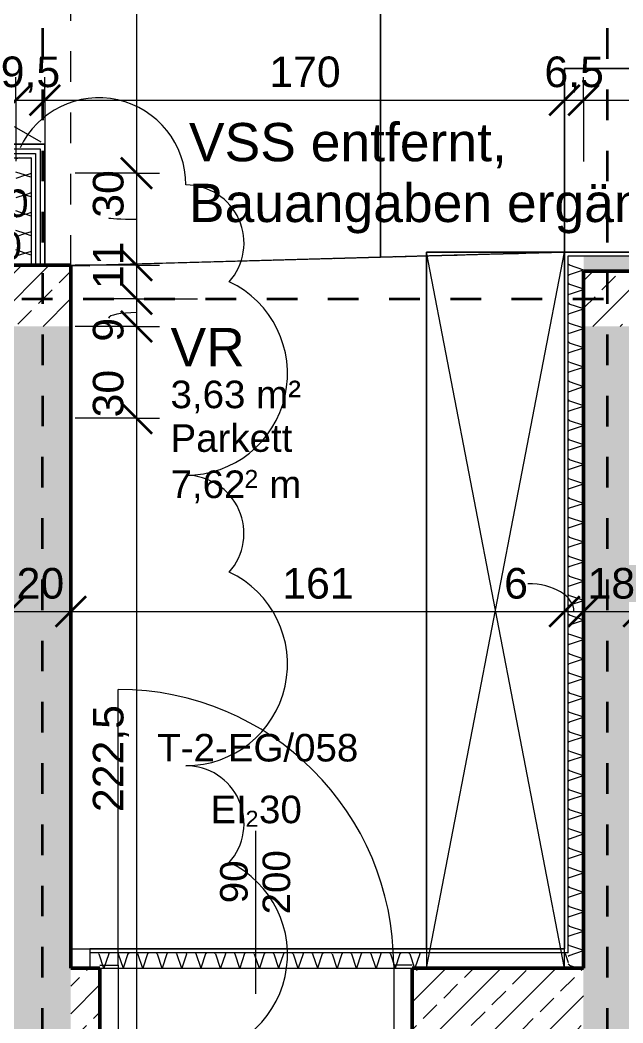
# Model space of a CAD drawing. Header units: metres. Extents: x -67.4 to -19.1, y 43.9 to 93.
# Drawn here: x -47.049 to -45.079, y 73.422 to 76.697 of the extents above; entities that cross this region are included whole.
import ezdxf

# ---------------------------------------------------------------- set-up
doc = ezdxf.new("R2010")
doc.units = ezdxf.units.M
for name, pattern in [('Strich Punkt Mittel', [0.015875, 0.00635, -0.004763, 0, -0.004763]), ('Verdeckt', [0.003, 0.002, -0.001]), ('Verdeckt Oben', [0.00225, 0.0015, -0.00075])]:
    doc.linetypes.add(name, pattern=pattern)
for name, color, linetype, lineweight in [('A_2D', 7, 'Continuous', 13), ('A_Bemassung-50_', 4, 'Continuous', 9), ('A_Bemassung_', 4, 'Continuous', 9), ('A_Beschriftung_', 7, 'Continuous', 9), ('A_Decken', 8, 'Continuous', 13), ('A_Moebel', 6, 'Continuous', 13), ('A_Raeume', 7, 'Continuous', 13), ('A_Raeume_', 7, 'Continuous', 5), ('A_Raeume_Beschriftung_', 7, 'Continuous', 9), ('A_Raster_', 1, 'Continuous', 9), ('A_Tueren', 31, 'Continuous', 13), ('A_Waende', 7, 'Continuous', 13), ('G-ANNO-REVC-IDEN_', 71, 'Continuous', 9), ('G-ANNO-REVC_', 71, 'Continuous', 9)]:
    doc.layers.add(name, color=color, linetype=linetype, lineweight=lineweight)
doc.styles.add('Arial_2', font='arial.ttf', dxfattribs={"height": 0.09})
doc.styles.add('Arial_3', font='arial.ttf', dxfattribs={"height": 0.125})
doc.styles.add('Arial_4', font='arial.ttf', dxfattribs={"height": 0.05849})
doc.styles.add('Arial_5', font='arial.ttf', dxfattribs={"height": 0.1})
doc.styles.add('Segoe UI Symbol', font='seguisym.ttf', dxfattribs={"height": 0.09})
doc.dimstyles.new('WGA-Bemaßung', dxfattribs={"dimscale": 0.3048, "dimtxt": 0.102026, "dimasz": 0.328084, "dimexe": 0.246063, "dimexo": 0.0625, "dimgap": 0.04101, "dimtad": 1, "dimdec": 1, "dimlfac": 100, "dimrnd": 0.5, "dimdsep": 46, "dimtxsty": 'Arial_5', "dimblk1": 'OBLIQUE', "dimblk2": 'OBLIQUE', "dimsah": 1, "dimcen": 0.09, "dimdle": 0.246063, "dimazin": 2, "dimtfac": 1, "dimtdec": 4, "dimtix": 1, "dimtmove": 0, "dimatfit": 3, "dimfxl": 0.656168, "dimfxlon": 1, "dimtvp": 1, "dimtolj": 1, "dimtzin": 0, "dimarcsym": 2})
doc.dimstyles.new('WGA-Bemaßung_1', dxfattribs={"dimscale": 0.3048, "dimtxt": 0.102026, "dimasz": 0.328084, "dimexe": 0.246063, "dimexo": 0.0625, "dimgap": 0.04101, "dimtad": 1, "dimdec": 1, "dimlfac": 100, "dimrnd": 0.5, "dimdsep": 46, "dimtxsty": 'Arial_5', "dimblk1": 'OBLIQUE', "dimblk2": 'OBLIQUE', "dimsah": 1, "dimcen": 0.09, "dimdle": 0.246063, "dimazin": 2, "dimtfac": 1, "dimtdec": 4, "dimtix": 1, "dimtmove": 1, "dimatfit": 3, "dimfxl": 0.656168, "dimfxlon": 1, "dimtvp": 1, "dimtolj": 1, "dimtzin": 0, "dimarcsym": 2})
doc.dimstyles.new('WGA-Bemaßung_2', dxfattribs={"dimscale": 0.3048, "dimtxt": 0.102026, "dimasz": 0.328084, "dimexe": 0.246063, "dimexo": 0.0625, "dimgap": 0.04101, "dimtad": 1, "dimdec": 1, "dimlfac": 100, "dimrnd": 0.5, "dimdsep": 46, "dimtxsty": 'Arial_5', "dimblk1": 'OBLIQUE', "dimblk2": 'OBLIQUE', "dimsah": 1, "dimcen": 0.09, "dimdle": 0.246063, "dimazin": 2, "dimtfac": 1, "dimtdec": 4, "dimtix": 1, "dimtmove": 2, "dimatfit": 3, "dimfxl": 0.656168, "dimfxlon": 1, "dimtvp": 1, "dimtolj": 1, "dimtzin": 0, "dimarcsym": 2})
doc.dimstyles.new('WGA-Bemaßung_4', dxfattribs={"dimscale": 0.3048, "dimtxt": 0.102026, "dimasz": 0.328084, "dimexe": 0.246063, "dimexo": 0.0625, "dimgap": 0.04101, "dimtad": 1, "dimdec": 1, "dimlfac": 100, "dimrnd": 0.5, "dimdsep": 46, "dimtxsty": 'Arial_5', "dimblk1": 'OBLIQUE', "dimblk2": 'OBLIQUE', "dimsah": 1, "dimcen": 0.09, "dimdle": 0.246063, "dimazin": 2, "dimtfac": 1, "dimtdec": 4, "dimtix": 1, "dimtmove": 0, "dimatfit": 3, "dimfxl": 0.656168, "dimfxlon": 1, "dimtvp": 1, "dimtolj": 1, "dimtzin": 0, "dimarcsym": 2})
pattern_1 = [(45, (0, 0), (-0.08980256, 0.08980256), []), (45, (0.0898, 0), (-0.08980256, 0.08980256), [0.0635, -0.03175])]

# ---------------------------------------------------------------- blocks, each defined once
blk = doc.blocks.new('UZ_D1 - SL_0900x2000_Wohnungstür-8075035-263_PP_00EG_BT2')
at = {"layer": 'A_Tueren', "lineweight": 5}
for p, q in [((-0.45, 0.11), (-0.51, 0.11)), ((-0.45, -0.11), (-0.45, 0.11)), ((0.45, 0.11), (0.51, 0.11)), ((0.45, -0.11), (0.45, 0.11)), ((-0.51, -0.11), (-0.45, -0.11)), ((0.51, -0.11), (0.45, -0.11)), ((0.45, -0.11), (0.45, -1.01))]:
    blk.add_line(p, q, dxfattribs=at)
blk.add_arc((0.45, -0.11), 0.9, 180, 270, dxfattribs=at)
blk = doc.blocks.new('Moeb_Schrank - Sideboard_50cm-11821628-263_PP_00EG_BT2')
at = {"layer": 'A_Moebel', "color": 8}
for p, q in [((7.5625, 0.6), (0, 0.6)), ((0, 0.6), (0, 0)), ((0, 0), (0, 0.6)), ((0, 0.6), (7.5625, 0.6)), ((7.5625, 0), (0, 0))]:
    blk.add_line(p, q, dxfattribs=at)
blk = doc.blocks.new('Moeb_Schrank - Schrank_2m-11821629-263_PP_00EG_BT2')
at = {"layer": 'A_Moebel', "color": 8}
for p, q in [((0, 0), (2.3379, 0.45)), ((0, 0.45), (2.3379, 0)), ((2.3379, 0.45), (0, 0.45)), ((0, 0.45), (0, 0)), ((0.0625, 0.45), (2.3379, 0.45)), ((2.3379, 0), (2.3379, 0.45)), ((2.3379, 0.45), (2.3379, 0)), ((0, 0), (2.3379, 0)), ((2.3379, 0), (0.0625, 0))]:
    blk.add_line(p, q, dxfattribs=at)
blk = doc.blocks.new('DIMBLOCK237-263_PP_00EG_BT2')
at = {"layer": 'A_Bemassung-50_', "transparency": 16777216}
for p, q in [((-47.1457, 74.7653), (-47.1457, 74.9653)), ((-47.0832, 74.7653), (-47.0832, 74.9653)), ((-47.1457, 74.7653), (-47.0832, 74.7653)), ((-47.1457, 74.7653), (-47.1457, 74.6903)), ((-47.0832, 74.7653), (-47.0832, 74.6903))]:
    blk.add_line(p, q, dxfattribs=at)
at = {"layer": 'A_Bemassung-50_', "lineweight": 35, "transparency": 16777216}
for p, q in [((-47.1457, 74.7653), (-47.0957, 74.8153)), ((-47.0832, 74.7653), (-47.0332, 74.8153)), ((-47.1457, 74.7653), (-47.1957, 74.7153)), ((-47.0832, 74.7653), (-47.1332, 74.7153))]:
    blk.add_line(p, q, dxfattribs=at)
at = {"layer": 'A_Bemassung-50_', "color": 0, "transparency": 16777216, "insert": (-47.1529, 74.9076), "char_height": 0.1, "width": 0.092294, "attachment_point": 1, "rotation": 360, "line_spacing_factor": 0.941778, "style": 'Arial_5'}
blk.add_mtext('6', dxfattribs=at)
blk = doc.blocks.new('_Oblique')
at = {"color": 0, "linetype": 'ByBlock', "lineweight": -2}
blk.add_line((-0.5, -0.5), (0.5, 0.5), dxfattribs=at)
blk = doc.blocks.new('DIMBLOCK238-263_PP_00EG_BT2')
at = {"layer": 'A_Bemassung-50_', "transparency": 16777216}
for p, q in [((-47.0832, 74.7653), (-47.0832, 74.9653)), ((-46.8832, 74.7653), (-46.8832, 74.9653)), ((-47.0832, 74.7653), (-46.8832, 74.7653)), ((-47.0832, 74.7653), (-47.0832, 74.6903)), ((-46.8832, 74.7653), (-46.8832, 74.6903))]:
    blk.add_line(p, q, dxfattribs=at)
at = {"layer": 'A_Bemassung-50_', "lineweight": 35, "transparency": 16777216}
for p, q in [((-47.0832, 74.7653), (-47.0332, 74.8153)), ((-46.8832, 74.7653), (-46.8332, 74.8153)), ((-47.0832, 74.7653), (-47.1332, 74.7153)), ((-46.8832, 74.7653), (-46.9332, 74.7153))]:
    blk.add_line(p, q, dxfattribs=at)
at = {"layer": 'A_Bemassung-50_', "color": 0, "transparency": 16777216, "insert": (-47.0601, 74.9076), "char_height": 0.1, "width": 0.184588, "attachment_point": 1, "rotation": 360, "line_spacing_factor": 0.941778, "style": 'Arial_5'}
blk.add_mtext('20', dxfattribs=at)
blk = doc.blocks.new('DIMBLOCK239-263_PP_00EG_BT2')
at = {"layer": 'A_Bemassung-50_', "transparency": 16777216}
for p, q in [((-46.8832, 74.7653), (-46.8832, 74.9653)), ((-45.2707, 74.7653), (-45.2707, 74.9653)), ((-46.8832, 74.7653), (-45.2707, 74.7653)), ((-46.8832, 74.7653), (-46.8832, 74.6903)), ((-45.2707, 74.7653), (-45.2707, 74.6903))]:
    blk.add_line(p, q, dxfattribs=at)
at = {"layer": 'A_Bemassung-50_', "lineweight": 35, "transparency": 16777216}
for p, q in [((-46.8832, 74.7653), (-46.8332, 74.8153)), ((-45.2707, 74.7653), (-45.2207, 74.8153)), ((-46.8832, 74.7653), (-46.9332, 74.7153)), ((-45.2707, 74.7653), (-45.3207, 74.7153))]:
    blk.add_line(p, q, dxfattribs=at)
at = {"layer": 'A_Bemassung-50_', "color": 0, "transparency": 16777216, "insert": (-46.1923, 74.9076), "char_height": 0.1, "width": 0.276883, "attachment_point": 1, "rotation": 360, "line_spacing_factor": 0.941778, "style": 'Arial_5'}
blk.add_mtext('161', dxfattribs=at)
blk = doc.blocks.new('DIMBLOCK240-263_PP_00EG_BT2')
at = {"layer": 'A_Bemassung-50_', "transparency": 16777216}
for p, q in [((-45.2707, 74.7653), (-45.2707, 74.9653)), ((-45.2082, 74.7653), (-45.2082, 74.9653)), ((-45.2707, 74.7653), (-45.2082, 74.7653)), ((-45.2707, 74.7653), (-45.2707, 74.6903)), ((-45.2082, 74.7653), (-45.2082, 74.6903))]:
    blk.add_line(p, q, dxfattribs=at)
at = {"layer": 'A_Bemassung-50_', "lineweight": 35, "transparency": 16777216}
for p, q in [((-45.2707, 74.7653), (-45.2207, 74.8153)), ((-45.2082, 74.7653), (-45.1582, 74.8153)), ((-45.2707, 74.7653), (-45.3207, 74.7153)), ((-45.2082, 74.7653), (-45.2582, 74.7153))]:
    blk.add_line(p, q, dxfattribs=at)
at = {"layer": 'A_Bemassung-50_', "transparency": 16777216}
blk.add_ellipse((-45.3905, 74.7653), major_axis=(-0.1511, 0), ratio=0.602286, start_param=3.141593, end_param=4.712389, dxfattribs=at)
at = {"layer": 'A_Bemassung-50_', "color": 0, "transparency": 16777216, "insert": (-45.4674, 74.9076), "char_height": 0.1, "width": 0.092294, "attachment_point": 1, "rotation": 360, "line_spacing_factor": 0.941778, "style": 'Arial_5'}
blk.add_mtext('6', dxfattribs=at)
blk = doc.blocks.new('DIMBLOCK241-263_PP_00EG_BT2')
at = {"layer": 'A_Bemassung-50_', "transparency": 16777216}
for p, q in [((-45.2082, 74.7653), (-45.2082, 74.9653)), ((-45.0282, 74.7653), (-45.0282, 74.9653)), ((-45.2082, 74.7653), (-45.0282, 74.7653)), ((-45.2082, 74.7653), (-45.2082, 74.6903)), ((-45.0282, 74.7653), (-45.0282, 74.6903))]:
    blk.add_line(p, q, dxfattribs=at)
at = {"layer": 'A_Bemassung-50_', "lineweight": 35, "transparency": 16777216}
for p, q in [((-45.2082, 74.7653), (-45.1582, 74.8153)), ((-45.0282, 74.7653), (-44.9782, 74.8153)), ((-45.2082, 74.7653), (-45.2582, 74.7153)), ((-45.0282, 74.7653), (-45.0782, 74.7153))]:
    blk.add_line(p, q, dxfattribs=at)
at = {"layer": 'A_Bemassung-50_', "color": 0, "transparency": 16777216, "insert": (-45.1951, 74.9076), "char_height": 0.1, "width": 0.184588, "attachment_point": 1, "rotation": 360, "line_spacing_factor": 0.941778, "style": 'Arial_5'}
blk.add_mtext('18', dxfattribs=at)
blk = doc.blocks.new('DIMBLOCK453-263_PP_00EG_BT2')
at = {"layer": 'A_Bemassung-50_', "lineweight": 35, "transparency": 16777216}
for p, q in [((-46.6688, 77.7591), (-46.7188, 77.8091)), ((-46.6688, 77.7591), (-46.6188, 77.7091)), ((-46.6688, 76.1965), (-46.7188, 76.2465)), ((-46.6688, 76.1965), (-46.6188, 76.1465))]:
    blk.add_line(p, q, dxfattribs=at)
at = {"layer": 'A_Bemassung-50_', "transparency": 16777216}
for p, q in [((-46.6688, 77.7591), (-46.7438, 77.7591)), ((-46.6688, 77.7591), (-46.6688, 76.1965)), ((-46.6688, 77.7591), (-46.4688, 77.7591)), ((-46.6688, 76.1965), (-46.8688, 76.1965)), ((-46.6688, 76.1965), (-46.5938, 76.1965))]:
    blk.add_line(p, q, dxfattribs=at)
at = {"layer": 'A_Bemassung-50_', "color": 0, "transparency": 16777216, "insert": (-46.8111, 76.8043), "char_height": 0.1, "width": 0.416266, "attachment_point": 1, "rotation": 90, "line_spacing_factor": 0.941778, "style": 'Arial_5'}
blk.add_mtext('156,5', dxfattribs=at)
blk = doc.blocks.new('DIMBLOCK454-263_PP_00EG_BT2')
at = {"layer": 'A_Bemassung-50_', "lineweight": 35, "transparency": 16777216}
for p, q in [((-46.6688, 76.1965), (-46.7188, 76.2465)), ((-46.6688, 76.1965), (-46.6188, 76.1465)), ((-46.6688, 75.8965), (-46.7188, 75.9465)), ((-46.6688, 75.8965), (-46.6188, 75.8465))]:
    blk.add_line(p, q, dxfattribs=at)
at = {"layer": 'A_Bemassung-50_', "transparency": 16777216}
for p, q in [((-46.6688, 76.1965), (-46.8688, 76.1965)), ((-46.6688, 76.1965), (-46.6688, 75.8965)), ((-46.6688, 76.1965), (-46.5938, 76.1965)), ((-46.6688, 75.8965), (-46.8688, 75.8965)), ((-46.6688, 75.8965), (-46.5938, 75.8965))]:
    blk.add_line(p, q, dxfattribs=at)
blk.add_ellipse((-46.6688, 76.0512), major_axis=(-0.091, 0), ratio=0.052009, start_param=0, end_param=1.570796, dxfattribs=at)
at = {"layer": 'A_Bemassung-50_', "color": 0, "transparency": 16777216, "insert": (-46.8111, 76.0512), "char_height": 0.1, "width": 0.184588, "attachment_point": 1, "rotation": 90, "line_spacing_factor": 0.941778, "style": 'Arial_5'}
blk.add_mtext('30', dxfattribs=at)
blk = doc.blocks.new('DIMBLOCK455-263_PP_00EG_BT2')
at = {"layer": 'A_Bemassung-50_', "lineweight": 35, "transparency": 16777216}
for p, q in [((-46.6688, 75.8965), (-46.7188, 75.9465)), ((-46.6688, 75.8965), (-46.6188, 75.8465)), ((-46.6688, 75.7865), (-46.7188, 75.8365)), ((-46.6688, 75.7865), (-46.6188, 75.7365))]:
    blk.add_line(p, q, dxfattribs=at)
at = {"layer": 'A_Bemassung-50_', "transparency": 16777216}
for p, q in [((-46.6688, 75.8965), (-46.8688, 75.8965)), ((-46.6688, 75.8965), (-46.6688, 75.7865)), ((-46.6688, 75.8965), (-46.5938, 75.8965)), ((-46.6688, 75.7865), (-46.7438, 75.7865)), ((-46.6688, 75.7865), (-46.4688, 75.7864))]:
    blk.add_line(p, q, dxfattribs=at)
at = {"layer": 'A_Bemassung-50_', "color": 0, "transparency": 16777216, "insert": (-46.8111, 75.8185), "char_height": 0.1, "width": 0.184588, "attachment_point": 1, "rotation": 90, "line_spacing_factor": 0.941778, "style": 'Arial_5'}
blk.add_mtext('11', dxfattribs=at)
blk = doc.blocks.new('DIMBLOCK456-263_PP_00EG_BT2')
at = {"layer": 'A_Bemassung-50_', "lineweight": 35, "transparency": 16777216}
for p, q in [((-46.6688, 75.7865), (-46.7188, 75.8365)), ((-46.6688, 75.7865), (-46.6188, 75.7365)), ((-46.6688, 75.6965), (-46.7188, 75.7465)), ((-46.6688, 75.6965), (-46.6188, 75.6465))]:
    blk.add_line(p, q, dxfattribs=at)
at = {"layer": 'A_Bemassung-50_', "transparency": 16777216}
for p, q in [((-46.6688, 75.7865), (-46.7438, 75.7865)), ((-46.6688, 75.7865), (-46.6688, 75.6965)), ((-46.6688, 75.7865), (-46.4688, 75.7864)), ((-46.6688, 75.6965), (-46.8688, 75.6965)), ((-46.6688, 75.6965), (-46.5938, 75.6965))]:
    blk.add_line(p, q, dxfattribs=at)
blk.add_ellipse((-46.6688, 75.7234), major_axis=(-0.091, 0), ratio=0.197906, start_param=4.712389, end_param=6.283185, dxfattribs=at)
at = {"layer": 'A_Bemassung-50_', "color": 0, "transparency": 16777216, "insert": (-46.8112, 75.6465), "char_height": 0.1, "width": 0.092294, "attachment_point": 1, "rotation": 90, "line_spacing_factor": 0.941778, "style": 'Arial_5'}
blk.add_mtext('9', dxfattribs=at)
blk = doc.blocks.new('DIMBLOCK457-263_PP_00EG_BT2')
at = {"layer": 'A_Bemassung-50_', "lineweight": 35, "transparency": 16777216}
for p, q in [((-46.6688, 75.6965), (-46.7188, 75.7465)), ((-46.6688, 75.6965), (-46.6188, 75.6465)), ((-46.6688, 75.3965), (-46.7188, 75.4465)), ((-46.6688, 75.3965), (-46.6188, 75.3465))]:
    blk.add_line(p, q, dxfattribs=at)
at = {"layer": 'A_Bemassung-50_', "transparency": 16777216}
for p, q in [((-46.6688, 75.6965), (-46.8688, 75.6965)), ((-46.6688, 75.6965), (-46.6688, 75.3965)), ((-46.6688, 75.6965), (-46.5938, 75.6965)), ((-46.6688, 75.3965), (-46.8688, 75.3965)), ((-46.6688, 75.3965), (-46.5938, 75.3965))]:
    blk.add_line(p, q, dxfattribs=at)
at = {"layer": 'A_Bemassung-50_', "color": 0, "transparency": 16777216, "insert": (-46.8112, 75.3993), "char_height": 0.1, "width": 0.184588, "attachment_point": 1, "rotation": 90, "line_spacing_factor": 0.941778, "style": 'Arial_5'}
blk.add_mtext('30', dxfattribs=at)
blk = doc.blocks.new('DIMBLOCK458-263_PP_00EG_BT2')
at = {"layer": 'A_Bemassung-50_', "lineweight": 35, "transparency": 16777216}
for p, q in [((-46.6688, 75.3965), (-46.7188, 75.4465)), ((-46.6688, 75.3965), (-46.6188, 75.3465)), ((-46.6689, 73.1713), (-46.7189, 73.2214)), ((-46.6689, 73.1713), (-46.6189, 73.1213))]:
    blk.add_line(p, q, dxfattribs=at)
at = {"layer": 'A_Bemassung-50_', "transparency": 16777216}
for p, q in [((-46.6688, 75.3965), (-46.8688, 75.3965)), ((-46.6688, 75.3965), (-46.6689, 73.1713)), ((-46.6688, 75.3965), (-46.5938, 75.3965)), ((-46.6689, 73.1713), (-46.7439, 73.1714)), ((-46.6689, 73.1713), (-46.4689, 73.1713))]:
    blk.add_line(p, q, dxfattribs=at)
at = {"layer": 'A_Bemassung-50_', "color": 0, "transparency": 16777216, "insert": (-46.8112, 74.1105), "char_height": 0.1, "width": 0.416266, "attachment_point": 1, "rotation": 90, "line_spacing_factor": 0.941778, "style": 'Arial_5'}
blk.add_mtext('222,5', dxfattribs=at)
blk = doc.blocks.new('BS_Tuer_PP - oben-10002441-263_PP_00EG_BT2')
at = {"layer": 'A_Beschriftung_'}
blk.add_line((0, 0.000124), (0, 0.010761), dxfattribs=at)
blk = doc.blocks.new('DIMBLOCK581-263_PP_00EG_BT2')
at = {"layer": 'A_Bemassung-50_', "transparency": 16777216}
for p, q in [((-48.0831, 76.4354), (-48.0831, 76.5104)), ((-47.0631, 76.4354), (-47.0631, 76.5104)), ((-48.0831, 76.4354), (-47.0631, 76.4354)), ((-48.0831, 76.4354), (-48.0831, 76.2354)), ((-47.0631, 76.4354), (-47.0631, 76.2354))]:
    blk.add_line(p, q, dxfattribs=at)
at = {"layer": 'A_Bemassung-50_', "lineweight": 35, "transparency": 16777216}
for p, q in [((-48.0831, 76.4354), (-48.0331, 76.4854)), ((-47.0631, 76.4354), (-47.0131, 76.4854)), ((-48.0831, 76.4354), (-48.1331, 76.3854)), ((-47.0631, 76.4354), (-47.1131, 76.3854))]:
    blk.add_line(p, q, dxfattribs=at)
at = {"layer": 'A_Bemassung-50_', "color": 0, "transparency": 16777216, "insert": (-47.6885, 76.5777), "char_height": 0.1, "width": 0.276883, "attachment_point": 1, "rotation": 359.9983, "line_spacing_factor": 0.941778, "style": 'Arial_5'}
blk.add_mtext('102', dxfattribs=at)
blk = doc.blocks.new('DIMBLOCK582-263_PP_00EG_BT2')
at = {"layer": 'A_Bemassung-50_', "transparency": 16777216}
for p, q in [((-47.0631, 76.4354), (-47.0631, 76.5104)), ((-46.9681, 76.4354), (-46.9681, 76.5104)), ((-47.0631, 76.4354), (-46.9681, 76.4354)), ((-47.0631, 76.4354), (-47.0631, 76.2354)), ((-46.9681, 76.4354), (-46.9681, 76.2354))]:
    blk.add_line(p, q, dxfattribs=at)
at = {"layer": 'A_Bemassung-50_', "lineweight": 35, "transparency": 16777216}
for p, q in [((-47.0631, 76.4354), (-47.0131, 76.4854)), ((-46.9681, 76.4354), (-46.9181, 76.4854)), ((-47.0631, 76.4354), (-47.1131, 76.3854)), ((-46.9681, 76.4354), (-47.0181, 76.3854))]:
    blk.add_line(p, q, dxfattribs=at)
at = {"layer": 'A_Bemassung-50_', "color": 0, "transparency": 16777216, "insert": (-47.1122, 76.5777), "char_height": 0.1, "width": 0.231677, "attachment_point": 1, "rotation": 359.9983, "line_spacing_factor": 0.941778, "style": 'Arial_5'}
blk.add_mtext('9,5', dxfattribs=at)
blk = doc.blocks.new('DIMBLOCK583-263_PP_00EG_BT2')
at = {"layer": 'A_Bemassung-50_', "transparency": 16777216}
for p, q in [((-46.9681, 76.4354), (-46.9681, 76.5104)), ((-45.2706, 76.4354), (-45.2706, 76.5104)), ((-46.9681, 76.4354), (-45.2706, 76.4354)), ((-46.9681, 76.4354), (-46.9681, 76.2354)), ((-45.2706, 76.4354), (-45.2706, 76.2354))]:
    blk.add_line(p, q, dxfattribs=at)
at = {"layer": 'A_Bemassung-50_', "lineweight": 35, "transparency": 16777216}
for p, q in [((-46.9681, 76.4354), (-46.9181, 76.4854)), ((-45.2706, 76.4354), (-45.2206, 76.4854)), ((-46.9681, 76.4354), (-47.0181, 76.3854)), ((-45.2706, 76.4354), (-45.3206, 76.3854))]:
    blk.add_line(p, q, dxfattribs=at)
at = {"layer": 'A_Bemassung-50_', "color": 0, "transparency": 16777216, "insert": (-46.2347, 76.5777), "char_height": 0.1, "width": 0.276883, "attachment_point": 1, "rotation": 359.9983, "line_spacing_factor": 0.941778, "style": 'Arial_5'}
blk.add_mtext('170', dxfattribs=at)
blk = doc.blocks.new('DIMBLOCK584-263_PP_00EG_BT2')
at = {"layer": 'A_Bemassung-50_', "transparency": 16777216}
for p, q in [((-45.2706, 76.4354), (-45.2706, 76.5104)), ((-45.2081, 76.4353), (-45.2081, 76.5103)), ((-45.2706, 76.4354), (-45.2081, 76.4353)), ((-45.2706, 76.4354), (-45.2706, 76.2354)), ((-45.2081, 76.4353), (-45.2081, 76.2353))]:
    blk.add_line(p, q, dxfattribs=at)
at = {"layer": 'A_Bemassung-50_', "lineweight": 35, "transparency": 16777216}
for p, q in [((-45.2706, 76.4354), (-45.2206, 76.4854)), ((-45.2081, 76.4353), (-45.1581, 76.4853)), ((-45.2706, 76.4354), (-45.3206, 76.3854)), ((-45.2081, 76.4353), (-45.2581, 76.3854))]:
    blk.add_line(p, q, dxfattribs=at)
at = {"layer": 'A_Bemassung-50_', "color": 0, "transparency": 16777216, "insert": (-45.3359, 76.5777), "char_height": 0.1, "width": 0.231677, "attachment_point": 1, "rotation": 359.9983, "line_spacing_factor": 0.941778, "style": 'Arial_5'}
blk.add_mtext('6,5', dxfattribs=at)
blk = doc.blocks.new('DIMBLOCK585-263_PP_00EG_BT2')
at = {"layer": 'A_Bemassung-50_', "transparency": 16777216}
for p, q in [((-37.7081, 76.4351), (-37.7081, 76.6351)), ((-45.2081, 76.4353), (-45.2081, 76.5103)), ((-45.2081, 76.4353), (-37.7081, 76.4351)), ((-45.2081, 76.4353), (-45.2081, 76.2353)), ((-37.7081, 76.4351), (-37.7081, 76.3601))]:
    blk.add_line(p, q, dxfattribs=at)
at = {"layer": 'A_Bemassung-50_', "lineweight": 35, "transparency": 16777216}
for p, q in [((-45.2081, 76.4353), (-45.1581, 76.4853)), ((-37.7081, 76.4351), (-37.6581, 76.4851)), ((-45.2081, 76.4353), (-45.2581, 76.3854)), ((-37.7081, 76.4351), (-37.7581, 76.3851))]:
    blk.add_line(p, q, dxfattribs=at)
at = {"layer": 'A_Bemassung-50_', "color": 0, "transparency": 16777216, "insert": (-41.5735, 76.5776), "char_height": 0.1, "width": 0.276883, "attachment_point": 1, "rotation": 359.9983, "line_spacing_factor": 0.941778, "style": 'Arial_5'}
blk.add_mtext('750', dxfattribs=at)
blk = doc.blocks.new('Family - ___-11849911-263_PP_00EG_BT2')
at = {"layer": 'G-ANNO-REVC_'}
for centre, radius, start, end in [((-13.8696, 88.3015), 0.2846, 337.36, 132.1512), ((-13.6799, 88.0169), 0.1896, 295.5497, 67.36), ((-13.8441, 87.6232), 0.3318, 247.36, 42.1512), ((-14.0449, 87.1419), 0.1896, 295.5497, 67.36), ((-14.2091, 86.7481), 0.3318, 247.36, 42.1512), ((-14.4098, 86.2668), 0.1896, 295.5497, 67.36), ((-14.5741, 85.8731), 0.3318, 247.36, 42.1512)]:
    blk.add_arc(centre, radius, start, end, dxfattribs=at)

msp = doc.modelspace()

# ---------------------------------------------------------------- hatches: boundary and pattern name
at = {"layer": 'A_Waende', "lineweight": 5}
h = msp.add_hatch(dxfattribs=at)
h.set_pattern_fill('FP_39', color=250, angle=247.64, style=0, pattern_type=2)
h.set_pattern_definition([(135, (-46.9683, 76.0943), (-0.253995, 0.127012), [0.02245, -0.15715]), (135, (-47.07944, 76.14218), (-0.253995, 0.127012), [0.02245, -0.15715]), (134.998, (-46.96843, 76.15707), (-0.253995, 0.127012), [0.02245, -0.15715]), (134.998, (-47.07957, 76.20495), (-0.253995, 0.127012), [0.02245, -0.15715]), (161.563, (-46.983753, 76.109304), (-0.507993, 0.1270184), [0.0502, -0.35141]), (161.563, (-47.03206, 76.12593), (-0.507993, 0.1270184), [0.0502, -0.35141]), (161.563, (-46.984428, 76.17338), (-0.507993, 0.1270184), [0.0502, -0.35141]), (161.563, (-47.03181, 76.189625), (-0.507993, 0.1270184), [0.0502, -0.35141]), (225, (-47.07976, 76.10987), (0.254004, 0.126995), [0.02245, -0.15715]), (224.998, (-46.96843, 76.15707), (0.254004, 0.126995), [0.02245, -0.15715]), (224.998, (-47.07951, 76.17356), (0.254004, 0.126995), [0.02245, -0.15715]), (224.998, (-46.96818, 76.22076), (0.254004, 0.126995), [0.02245, -0.15715]), (198.433, (-47.03206, 76.12593), (0.508002, 0.126983), [0.0502, -0.35141]), (198.433, (-46.984362, 76.141994), (0.508002, 0.126983), [0.0502, -0.35141]), (198.433, (-47.03181, 76.189625), (0.508002, 0.126983), [0.0502, -0.35141]), (198.433, (-46.984493, 76.204763), (0.508002, 0.126983), [0.0502, -0.35141])])
h.paths.add_polyline_path([(-47.0132, 75.8965), (-47.0132, 76.2465), (-47.0631, 76.2465), (-47.0631, 75.8965)])
h = msp.add_hatch(dxfattribs=at)
h.set_pattern_fill('FP_12', color=250, angle=-112.36, style=0, pattern_type=2)
h.set_pattern_definition([(314.998, (-45.27051, 74.76983), (0.2539954, -0.127012), [0.02245, -0.15715]), (314.998, (-45.159365, 74.72195), (0.2539954, -0.127012), [0.02245, -0.15715]), (314.998, (-45.27076, 74.70614), (0.2539954, -0.127012), [0.02245, -0.15715]), (314.998, (-45.15923, 74.65918), (0.2539954, -0.127012), [0.02245, -0.15715]), (341.563, (-45.255434, 74.7539), (0.5079932, -0.1270184), [0.0502, -0.35141]), (341.563, (-45.206747, 74.738196), (0.5079932, -0.1270184), [0.0502, -0.35141]), (341.563, (-45.254378, 74.69075), (0.5079932, -0.1270184), [0.0502, -0.35141]), (341.563, (-45.206996, 74.6745), (0.5079932, -0.1270184), [0.0502, -0.35141]), (44.998, (-45.15905, 74.75426), (-0.254004, -0.1269946), [0.02245, -0.15715]), (44.998, (-45.27076, 74.70614), (-0.254004, -0.1269946), [0.02245, -0.15715]), (44.998, (-45.1593, 74.69056), (-0.254004, -0.1269946), [0.02245, -0.15715]), (44.998, (-45.270625, 74.64337), (-0.254004, -0.1269946), [0.02245, -0.15715]), (18.433, (-45.206747, 74.738196), (-0.5080021, -0.126983), [0.0502, -0.35141]), (18.433, (-45.254443, 74.722133), (-0.5080021, -0.126983), [0.0502, -0.35141]), (18.433, (-45.206996, 74.6745), (-0.5080021, -0.126983), [0.0502, -0.35141]), (18.433, (-45.254693, 74.65844), (-0.5080021, -0.126983), [0.0502, -0.35141])])
h.paths.add_polyline_path([(-45.2082, 73.601), (-45.2082, 75.9264), (-45.2582, 75.9264), (-45.2582, 73.601), (-45.2082, 73.601)])
h = msp.add_hatch(dxfattribs=at)
h.set_pattern_fill('FP_13', color=250, angle=-112.36, style=0, pattern_type=2)
h.set_pattern_definition([(224.998, (-41.458305, 75.93844), (-0.1270123, -0.2539954), [0.02245, -0.15715]), (224.998, (-41.50581, 75.82822), (-0.1270123, -0.2539954), [0.02245, -0.15715]), (224.998, (-41.522, 75.93869), (-0.1270123, -0.2539954), [0.02245, -0.15715]), (224.998, (-41.56896, 75.82717), (-0.1270123, -0.2539954), [0.02245, -0.15715]), (251.563, (-41.474237, 75.923367), (-0.1270184, -0.50799322), [0.0502, -0.35141]), (251.563, (-41.48956, 75.875605), (-0.1270184, -0.50799322), [0.0502, -0.35141]), (251.563, (-41.537007, 75.923237), (-0.1270184, -0.50799322), [0.0502, -0.35141]), (251.563, (-41.553634, 75.87493), (-0.1270184, -0.50799322), [0.0502, -0.35141]), (314.998, (-41.4735, 75.82791), (-0.1269946, 0.2540043), [0.02245, -0.15715]), (314.998, (-41.522, 75.93869), (-0.1269946, 0.2540043), [0.02245, -0.15715]), (314.998, (-41.53757, 75.82723), (-0.1269946, 0.2540043), [0.02245, -0.15715]), (314.998, (-41.58477, 75.93856), (-0.1269946, 0.2540043), [0.02245, -0.15715]), (288.433, (-41.48956, 75.875605), (-0.12698295, 0.5080021), [0.0502, -0.35141]), (288.433, (-41.50562, 75.923302), (-0.12698295, 0.5080021), [0.0502, -0.35141]), (288.433, (-41.553634, 75.87493), (-0.12698295, 0.5080021), [0.0502, -0.35141]), (288.433, (-41.569696, 75.922627), (-0.12698295, 0.5080021), [0.0502, -0.35141])])
h.paths.add_polyline_path([(-37.7082, 75.8762), (-37.7082, 75.9262), (-45.2082, 75.9264), (-45.2082, 75.8764), (-37.7082, 75.8762)])
h = msp.add_hatch(dxfattribs=at)
h.set_pattern_fill('FP_3', color=250, style=0, pattern_type=2)
h.set_pattern_definition(pattern_1)
h.paths.add_polyline_path([(-46.8832, 75.6965), (-46.8832, 75.6965), (-46.8832, 75.8965), (-53.9882, 75.8965), (-53.9882, 75.6967), (-46.8941, 75.6965)])
h = msp.add_hatch(dxfattribs=at)
h.set_pattern_fill('FP_3', color=250, style=0, pattern_type=2)
h.set_pattern_definition(pattern_1)
h.paths.add_polyline_path([(-37.7082, 75.6962), (-37.7082, 75.8762), (-45.2082, 75.8762), (-45.2082, 75.6964), (-37.7082, 75.6962)])
h = msp.add_hatch(dxfattribs=at)
h.set_pattern_fill('FP_3', color=250, style=0, pattern_type=2)
h.set_pattern_definition(pattern_1)
h.paths.add_polyline_path([(-46.8835, 62.7113), (-46.8835, 72.1514), (-47.0833, 72.1514), (-47.0834, 62.7113)])
h.paths.add_polyline_path([(-46.8832, 73.1714), (-46.8832, 75.6965), (-47.0832, 75.6965), (-47.0832, 73.1714), (-46.9178, 73.1714)])
h = msp.add_hatch(dxfattribs=at)
h.set_pattern_fill('FP_3', color=250, style=0, pattern_type=2)
h.set_pattern_definition(pattern_1)
h.paths.add_polyline_path([(-45.0286, 62.5313), (-45.0282, 75.6964), (-45.2082, 75.6963), (-45.2084, 62.5313), (-45.0395, 62.5313)])
h = msp.add_hatch(dxfattribs=at)
h.set_pattern_fill('FP_145', color=250, angle=-112.36, style=0, pattern_type=2)
h.set_pattern_definition([(224.998, (-46.04565, 73.66353), (-0.127012, -0.253995), [0.02245, -0.15715]), (224.998, (-46.09353, 73.55239), (-0.127012, -0.253995), [0.02245, -0.15715]), (224.998, (-46.10934, 73.66378), (-0.127012, -0.253995), [0.02245, -0.15715]), (224.998, (-46.157225, 73.55264), (-0.127012, -0.253995), [0.02245, -0.15715]), (251.563, (-46.061962, 73.647537), (-0.1270184, -0.5079932), [0.0502, -0.35141]), (251.563, (-46.077284, 73.599774), (-0.1270184, -0.5079932), [0.0502, -0.35141]), (251.563, (-46.12473, 73.647406), (-0.1270184, -0.5079932), [0.0502, -0.35141]), (251.563, (-46.14098, 73.600024), (-0.1270184, -0.5079932), [0.0502, -0.35141]), (314.998, (-46.06122, 73.55208), (-0.126995, 0.254004), [0.02245, -0.15715]), (314.998, (-46.10934, 73.66378), (-0.126995, 0.254004), [0.02245, -0.15715]), (314.998, (-46.12492, 73.55233), (-0.126995, 0.254004), [0.02245, -0.15715]), (314.998, (-46.17304, 73.66403), (-0.126995, 0.254004), [0.02245, -0.15715]), (288.433, (-46.077284, 73.599774), (-0.126983, 0.508002), [0.0502, -0.35141]), (288.433, (-46.093347, 73.64747), (-0.126983, 0.508002), [0.0502, -0.35141]), (288.433, (-46.14098, 73.600024), (-0.126983, 0.508002), [0.0502, -0.35141]), (288.433, (-46.15704, 73.64772), (-0.126983, 0.508002), [0.0502, -0.35141])])
h.paths.add_polyline_path([(-45.2707, 73.601), (-45.2582, 73.6011), (-45.2582, 73.651), (-45.2707, 73.651), (-45.2707, 73.601)])
h.paths.add_polyline_path([(-45.7207, 73.6011), (-45.7207, 73.6511), (-46.8207, 73.6509), (-46.8207, 73.6011), (-45.7684, 73.6011)])
h = msp.add_hatch(dxfattribs=at)
h.set_pattern_fill('FP_3', color=250, style=0, pattern_type=2)
h.set_pattern_definition(pattern_1)
h.paths.add_polyline_path([(-45.2086, 73.401), (-45.2082, 73.401), (-45.2082, 73.601), (-45.7684, 73.6011), (-45.7684, 73.4011), (-45.2582, 73.401)])
h.paths.add_polyline_path([(-46.7884, 73.4011), (-46.7884, 73.6011), (-46.8832, 73.6011), (-46.8832, 73.4011), (-46.7884, 73.4011)])

# ---------------------------------------------------------------- linework, layer by layer
at = {"layer": 'A_2D', "linetype": 'Verdeckt Oben'}
for p, q in [((-49.487, 77.7595), (-46.9681, 76.2915)), ((-46.8832, 75.8947), (-46.8832, 77.7597))]:
    msp.add_line(p, q, dxfattribs=at)
at = {"layer": 'A_Decken'}
for p, q in [((-45.2707, 75.9389), (-45.2707, 75.8978)), ((-46.8832, 75.8949), (-46.8206, 75.8938)), ((-46.8832, 73.6636), (-46.8207, 73.6636))]:
    msp.add_line(p, q, dxfattribs=at)
at = {"layer": 'A_Raeume', "color": 8, "linetype": 'Verdeckt'}
for p, q in [((-45.8717, 77.7591), (-45.8719, 75.9224)), ((-46.8207, 75.8965), (-45.7207, 75.9266)), ((-45.7207, 75.9266), (-45.2707, 75.9389))]:
    msp.add_line(p, q, dxfattribs=at)
at = {"layer": 'A_Raeume_', "flags": 128}
for points in [[(-37.7082, 75.9387), (-37.708, 80.1588), (-45.8717, 80.159), (-45.8717, 79.6541), (-45.8717, 77.8091), (-45.8717, 77.7591), (-45.8717, 77.6561), (-45.8719, 75.9224), (-45.3962, 75.9355), (-45.2707, 75.9389)], [(-46.9682, 75.8965), (-46.8207, 75.8965), (-45.8719, 75.9224), (-45.8717, 77.7591), (-47.0217, 77.7592), (-49.384, 77.7594), (-49.487, 77.7595), (-49.4871, 76.0216), (-48.1781, 76.0215), (-48.1781, 76.2915), (-46.9681, 76.2915)], [(-45.2707, 73.6635), (-45.2707, 75.9389), (-45.8719, 75.9224), (-46.8832, 75.8947), (-46.8832, 75.349), (-46.8832, 73.6636)]]:
    msp.add_lwpolyline(points, close=True, dxfattribs=at)
at = {"layer": 'A_Raster_', "linetype": 'Strich Punkt Mittel', "lineweight": 35}
for p, q in [((-46.9759, 85.8702), (-46.9771, 46.5269)), ((-45.1301, 85.8701), (-45.1313, 46.5268)), ((-56.243, 75.7867), (-25.8354, 75.7858))]:
    msp.add_line(p, q, dxfattribs=at)
at = {"layer": 'A_Waende'}
for p, q in [((-46.9681, 76.2915), (-48.1781, 76.2915)), ((-46.9682, 75.8965), (-46.9681, 76.2915)), ((-48.1331, 76.2465), (-47.0131, 76.2465)), ((-47.0131, 76.2465), (-47.0132, 75.8965)), ((-37.7082, 75.9387), (-45.2707, 75.9389)), ((-45.2582, 73.651), (-45.2582, 75.9264)), ((-45.2582, 75.9264), (-37.7082, 75.9262)), ((-45.2707, 75.8978), (-45.2707, 73.6635)), ((-45.2707, 73.6635), (-46.8207, 73.6636)), ((-46.8207, 73.6636), (-46.8207, 73.6511)), ((-45.2582, 73.651), (-46.8207, 73.6511))]:
    msp.add_line(p, q, dxfattribs=at)
at = {"layer": 'A_Waende', "lineweight": 18}
for p, q in [((-48.1631, 76.2765), (-46.9831, 76.2765)), ((-46.9831, 76.2765), (-46.9832, 75.8965)), ((-48.1481, 76.2615), (-46.9981, 76.2615)), ((-46.9981, 76.2615), (-46.9982, 75.8965))]:
    msp.add_line(p, q, dxfattribs=at)
at = {"layer": 'A_Waende', "color": 50, "lineweight": 50}
for p, q in [((-46.8832, 75.8965), (-53.9882, 75.8967)), ((-46.8832, 73.6011), (-46.8832, 75.8965)), ((-37.7082, 75.8762), (-45.2082, 75.8764)), ((-45.2082, 75.8764), (-45.2082, 73.601)), ((-46.7884, 73.6011), (-46.8832, 73.6011)), ((-46.7884, 73.4011), (-46.7884, 73.6011)), ((-45.2082, 73.601), (-45.7684, 73.6011)), ((-45.7684, 73.6011), (-45.7684, 73.4011))]:
    msp.add_line(p, q, dxfattribs=at)
at = {"layer": 'A_Waende', "color": 250, "lineweight": 5}
for p, q in [((-46.8207, 73.6511), (-46.8207, 73.6011)), ((-46.7884, 73.6011), (-45.7684, 73.6011))]:
    msp.add_line(p, q, dxfattribs=at)

# ---------------------------------------------------------------- block references
at = {"layer": 'A_Beschriftung_', "xscale": 49.99999999999998, "yscale": 49.99999999999998, "zscale": 49.99999999999998, "rotation": 359.9982758785824}
msp.add_blockref('BS_Tuer_PP - oben-10002441-263_PP_00EG_BT2', (-46.2784, 73.5111), dxfattribs=at)
at = {"layer": 'A_Moebel', "color": 8}
for name, p, rotation in [('Moeb_Schrank - Sideboard_50cm-11821628-263_PP_00EG_BT2', (-45.2707, 75.9389), 359.998275878371), ('Moeb_Schrank - Schrank_2m-11821629-263_PP_00EG_BT2', (-45.2707, 73.601), 89.99827587845517)]:
    msp.add_blockref(name, p, dxfattribs=dict(at, rotation=rotation))
at = {"layer": 'A_Tueren', "rotation": 179.998275878371}
msp.add_blockref('UZ_D1 - SL_0900x2000_Wohnungstür-8075035-263_PP_00EG_BT2', (-46.2784, 73.5011), dxfattribs=at)
at = {"layer": 'G-ANNO-REVC_', "rotation": 22.64000000000043}
msp.add_blockref('Family - ___-11849911-263_PP_00EG_BT2', (0, 0), dxfattribs=at)

# ---------------------------------------------------------------- texts
at = {"layer": 'A_Beschriftung_', "char_height": 0.09, "width": 1.046202, "attachment_point": 1, "style": 'Arial_2'}
for s, insert in [('DD - HT 102/30', (-47.9016, 76.1437)), ('FBD - HT 95/30', (-47.9235, 76.0047))]:
    msp.add_mtext(s, dxfattribs=dict(at, insert=insert))
at = {"layer": 'A_Beschriftung_', "char_height": 0.09, "attachment_point": 1}
for s, insert, width, rotation, style in [('T-2-EG/058', (-46.6008, 74.3658), 0.781645, 359.9983, 'Arial_2'), ('EI', (-46.427, 74.1642), 0.136287, 359.9983, 'Arial_2'), ('30', (-46.2683, 74.1642), 0.168354, 359.9983, 'Arial_2'), ('₂', (-46.3146, 74.1642), 0.056118, 359.9983, 'Segoe UI Symbol'), ('200', (-46.2566, 73.7764), 0.252532, 90, 'Arial_2'), ('90', (-46.3955, 73.8128), 0.168354, 90, 'Arial_2')]:
    msp.add_mtext(s, dxfattribs=dict(at, insert=insert, width=width, rotation=rotation, style=style))
at = {"layer": 'A_Raeume_Beschriftung_', "attachment_point": 1}
for s, insert, char_height, width, style in [('VR', (-46.5574, 75.6913), 0.125, 0.292616, 'Arial_3'), ('3,63 m²', (-46.5574, 75.5193), 0.09, 0.505063, 'Arial_2'), ('Parkett', (-46.5574, 75.3768), 0.09, 0.464979, 'Arial_2'), ('7,62', (-46.5574, 75.2259), 0.09, 0.292616, 'Arial_2'), ('2', (-46.316, 75.2277), 0.0585, 0.056118, 'Arial_4'), (' m', (-46.2697, 75.2259), 0.09, 0.164346, 'Arial_2')]:
    msp.add_mtext(s, dxfattribs=dict(at, insert=insert, char_height=char_height, width=width, style=style))
at = {"layer": 'G-ANNO-REVC-IDEN_', "char_height": 0.125, "attachment_point": 1, "style": 'Arial_3'}
for s, insert, width in [('VSS entfernt,', (-46.4973, 76.3606), 1.250632), ('Bauangaben ergänzt', (-46.4973, 76.1622), 1.940084)]:
    msp.add_mtext(s, dxfattribs=dict(at, insert=insert, width=width))

# ---------------------------------------------------------------- dimensions: what is measured, and where the dimension line sits
at = {"layer": 'A_Bemassung_'}
for base, p1, p2, angle, dimstyle, override, picture, middle in [((-46.6688, 76.1965), (-46.4688, 77.7591), (-46.8688, 76.1965), 89.9983, 'WGA-Bemaßung_4', {"dimpost": '<>', "dimfxl": 1.613036}, 'DIMBLOCK453-263_PP_00EG_BT2', (-46.7324, 76.9778)), ((-37.7081, 76.4351), (-45.2081, 76.2353), (-37.7081, 76.6351), 359.9983, 'WGA-Bemaßung_4', {"dimpost": '<>', "dimfxl": 7.510659}, 'DIMBLOCK585-263_PP_00EG_BT2', (-41.4581, 76.4988)), ((-47.0631, 76.4354), (-48.0831, 76.2354), (-47.0631, 76.2354), 359.9983, 'WGA-Bemaßung_4', {"dimpost": '<>', "dimfxl": 1.02}, 'DIMBLOCK581-263_PP_00EG_BT2', (-47.5731, 76.499)), ((-46.9681, 76.4354), (-47.0631, 76.2354), (-46.9681, 76.2354), 359.9983, 'WGA-Bemaßung_4', {"dimpost": '<>', "dimfxl": 0.095}, 'DIMBLOCK582-263_PP_00EG_BT2', (-47.0156, 76.499)), ((-45.2706356023, 76.4353516335), (-46.9681416199, 76.2354027141), (-45.2706416206, 76.2353516336), 359.9982758785, 'WGA-Bemaßung_4', {"dimpost": '<>', "dimfxl": 1.6975}, 'DIMBLOCK583-263_PP_00EG_BT2', (-46.1193836894, 76.4989344728)), ((-45.2081356023, 76.4353497528), (-45.2706416206, 76.2353516336), (-45.2081416207, 76.2353497529), 359.9982758785, 'WGA-Bemaßung_4', {"dimpost": '<>', "dimfxl": 0.0625}, 'DIMBLOCK584-263_PP_00EG_BT2', (-45.2393836898, 76.4989079922)), ((-46.6689, 73.1713), (-46.8688, 75.3965), (-46.4689, 73.1713), 89.9983, 'WGA-Bemaßung_4', {"dimpost": '<>', "dimfxl": 2.260771}, 'DIMBLOCK458-263_PP_00EG_BT2', (-46.7324, 74.2839)), ((-47.0831857196, 74.7653055408), (-47.1456857197, 74.9653055839), (-47.0831857196, 74.9653055408), 359.9999605095, 'WGA-Bemaßung', {"dimpost": '<>', "dimfxl": 0.0625}, 'DIMBLOCK237-263_PP_00EG_BT2', (-47.1144357197, 74.8288628399)), ((-46.8832, 74.7653), (-47.0832, 74.9653), (-46.8832, 74.9653), 360, 'WGA-Bemaßung', {"dimpost": '<>', "dimfxl": 0.2}, 'DIMBLOCK238-263_PP_00EG_BT2', (-46.9832, 74.8289)), ((-45.2706857189, 74.7653042916), (-46.8831857196, 74.965305403), (-45.2706857189, 74.9653042916), 359.9999605095, 'WGA-Bemaßung', {"dimpost": '<>', "dimfxl": 1.6125}, 'DIMBLOCK239-263_PP_00EG_BT2', (-46.0769357192, 74.8288615907)), ((-45.0282, 74.7653), (-45.2082, 74.9653), (-45.0282, 74.9653), 360, 'WGA-Bemaßung', {"dimpost": '<>', "dimfxl": 0.18}, 'DIMBLOCK241-263_PP_00EG_BT2', (-45.1182, 74.8289))]:
    dim = msp.add_linear_dim(base=base, p1=p1, p2=p2, angle=angle, dimstyle=dimstyle, override=override, dxfattribs=at)
    dim.commit()
    dim.dimension.update_dxf_attribs({"geometry": picture, "text_midpoint": middle})
for base, p1, p2, dimstyle, override, picture, middle in [((-46.6688, 75.8965), (-46.8688, 76.1965), (-46.8688, 75.8965), 'WGA-Bemaßung_1', {"dimpost": '<>', "dimfxl": 0.3}, 'DIMBLOCK454-263_PP_00EG_BT2', (-46.7445, 76.1435)), ((-46.6688, 75.7865), (-46.8688, 75.8965), (-46.4688, 75.7864), 'WGA-Bemaßung_2', {"dimpost": '<>', "dimfxl": 0.414849}, 'DIMBLOCK455-263_PP_00EG_BT2', (-46.7445, 75.9108)), ((-46.6688, 75.6965), (-46.4688, 75.7864), (-46.8688, 75.6965), 'WGA-Bemaßung_1', {"dimpost": '<>', "dimfxl": 0.41}, 'DIMBLOCK456-263_PP_00EG_BT2', (-46.7445, 75.6927)), ((-46.6688, 75.3965), (-46.8688, 75.6965), (-46.8688, 75.3965), 'WGA-Bemaßung_2', {"dimpost": '<>', "dimfxl": 0.3}, 'DIMBLOCK457-263_PP_00EG_BT2', (-46.7445, 75.4916))]:
    dim = msp.add_linear_dim(base=base, p1=p1, p2=p2, angle=89.9983, dimstyle=dimstyle, override=override, dxfattribs=at)
    dim.commit()
    dim.dimension.update_dxf_attribs({"geometry": picture, "text_midpoint": middle, "dimtype": 160, "text_rotation": 90})
dim = msp.add_linear_dim(base=(-45.2081857188, 74.7653042485), p1=(-45.2706857189, 74.9653042916), p2=(-45.2081857188, 74.9653042485), angle=359.9999605095, dimstyle='WGA-Bemaßung_1', override={"dimpost": '<>', "dimfxl": 0.0625}, dxfattribs=at)
dim.commit()
dim.dimension.update_dxf_attribs({"geometry": 'DIMBLOCK240-263_PP_00EG_BT2', "text_midpoint": (-45.4212951248, 74.8409606958), "dimtype": 160})

doc.saveas('drawing.dxf')
